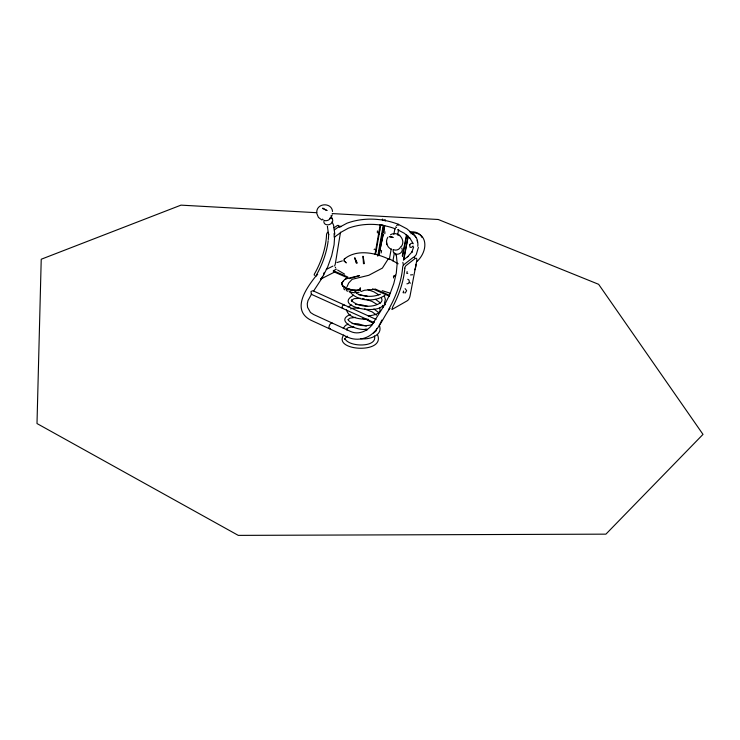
<?xml version="1.0" encoding="UTF-8"?>
<svg xmlns="http://www.w3.org/2000/svg" width="740" height="740" viewBox="0 0 740 740"><rect width="100%" height="100%" fill="white"/><g stroke="black" fill="none" stroke-linecap="round" stroke-linejoin="round"><path stroke-width="1.11" d="M412.208 246.882A2.312 1.674 -51.2 0 1 409.914 247.04L409.766 244.838M384.846 304.889L385.346 304.556M376.743 328.458L376.096 330.891L373.506 333.083M348.179 290.959A3.959 1.767 -66.1 0 1 346.486 289.507C346.995 286.343 342.481 287.546 341.88 284.197C341.473 280.738 341.75 286.944 341.714 282.837M379.13 233.562L378.899 234.164L379.305 231.49M379.241 253.348L380.018 249.204L380.009 249.741M320.633 278.897L321.9 278.286L327.617 267.103L331.659 255.874L334.082 244.811L334.647 236.393M360.195 288.045L360.436 290.728L359.945 290.274C347.264 290.922 360.537 291.791 360.288 287.953M344.905 338.763L345.108 339.401L344.858 338.661C349.585 347.661 378.121 347.319 374.375 335.923M346.486 289.507L346.681 288.165L349.77 289.266M380.055 247.114L380.157 246.087L380.712 246.198L380.212 250.055M403.411 265.244L402.856 262.349M383.144 232.156C383.977 227.282 381.831 235.94 382.663 234.293M340.511 232.166L335.368 263.588A3.82 1.767 -66.4 0 1 334.591 265.882M352.296 289.867L358.142 290.089L358.095 290.579M341.788 284.419C344.017 289.229 350.714 290.404 355.293 290.385M374.976 254.412L380.184 224.849L382.423 225.154M375.532 254.532L380.795 224.821M321.918 278.249L322.076 277.084M377.742 256.17L383.237 225.321L383.792 225.432L378.501 255.143M379.944 250.166L379.454 252.553M391.83 249.5C386.946 247.817 384.967 241.425 387.871 237.216M389.37 259.157L391.201 249.038M393.846 234.423L394.873 228.799M392.912 260.906L394.346 253.043M397.63 235.061L398.657 229.446M402.292 255.994L406.528 234.848M402.606 256.243L406.834 235.098M403.522 259.564L408.184 236.171M403.827 259.814L408.175 236.458L406.204 234.885M322.242 277.768A3.108 0.601 29.8 0 0 322.178 277.546L322.057 277.287M375.781 251.36L376.244 249.232M381.868 320.041L379.777 324.351M316.739 211.973C316.998 202.723 331.825 202.316 332.547 211.511M349.373 289.164L352.305 289.812M342.37 260.868L336.95 262.571M379.555 230.454L379.842 229.751M332.269 214.813L331.354 216.913M384.088 305.685L374.005 321.687L374.125 322.594L311.318 294.289L311.004 291.468L312.9 290.718L376.059 319.393M341.649 283.068L343.73 280.664M377.4 230.899L377.382 232.897M413.642 246.947L411.782 252.377L412.069 251.878L407.527 256.836L407.916 256.475L403.393 260.036M343.258 328.375L345.469 325.415L348.429 324.101M347.023 286.741L348.697 282.995L352.147 279.304L368.77 275.298L382.404 268.084L388.296 258.815L389.231 258.741L398.185 263.801M348.272 319.412L348.447 320.401C353.267 325.202 364.062 326.941 372.174 324.666M323.399 275.456L324.101 272.644M384.809 233.766L384.93 231.759M401.376 246.448C406.353 239.751 397.546 230.149 390.47 234.811M384.624 304.825L389.814 294.4L393.8 283.522L396.27 273.217L397.167 263.588L396.381 255.448L396.529 256.096L395.428 253.348M341.575 283.272L342.13 282.541M384.384 303.502L385.401 299.376L384.347 296.055M343.601 280.728L342.62 282.014M396.538 225.783L398.166 224.238L406.824 228.79L413.142 234.145M330.743 217.588L330.225 218.531A4.56 3.645 -22.8 0 1 324.055 220.372M317.293 275.021L317.654 274.42M389.545 308.904C382.043 319.042 377.807 333.879 364.496 338.078C359.27 339.734 353.572 339.632 348.494 337.523L310.846 320.18C290.524 309.69 306.98 287.333 316.285 275.567M374.005 321.687C370.287 329.651 359.733 335.673 350.686 331.52L313.64 314.537L310.495 312.511L307.562 307.331L307.257 303.844L307.97 300.597L311.67 293.928M313.677 290.922L321.558 278.814M322.178 277.546L321.928 277.824A3.099 2.387 63.1 0 1 320.614 279.147M374.107 249.657L374.588 249.066M381.165 252.951L381.59 250.508M348.022 319.745L349.9 318.154L355.598 317.34M413.836 257.511L416.213 254.708L418.387 247.41M344.137 261.072L346.283 262.95M345.589 262.228L345.922 262.367M404.132 292.772L403.087 292.726L403.624 291.209A1.276 0.555 10.7 0 1 403.374 291.079M383.043 305.195C377.631 315.092 333.009 306.332 353.526 295.288M384.976 295.288C375.088 302.244 357.494 301.716 349.918 291.717M343.702 335.026C332.362 351.121 386.354 354.368 377.382 334.452M347.874 306.943L351.704 304.982M344.646 258.769C357.531 248.52 376.771 253.145 389.749 259.601M344.007 259.259L344.831 258.621M344.082 280.09L346.413 278.342M334.267 229.955L339.114 226.57A3.82 1.785 -67.1 0 1 340.89 226.773M333.971 227.837L337.07 225.709A3.811 1.785 -67.1 0 1 338.976 226.218M407.768 273.439L406.723 273.365L407.268 271.83A1.286 0.546 10.6 0 1 407.019 271.7M389.721 308.386L388.639 309.024M350.742 309.024L351.704 308.478M393.495 276.704L395.576 275.539M339.207 227.374L347.032 223.184C363.46 217.199 381.923 218.078 398.166 224.238L398.666 225.173M321.604 278.656L334.499 272.098M347.763 277.916L333.379 271.599L333.398 270.692L336.349 269.203M326.248 269.434L332.945 266.086M405.178 293.022L406.667 290.672L405.095 288.618M393.412 276.15L395.53 275.169M412.652 274.753L410.534 274.929M389.943 308.552L389.582 307.794L390.609 305.805A49.784 21.497 -66.3 0 0 402.514 268.87L402.634 267.269A2.091 0.879 -66.9 0 1 403.938 264.596L412.865 257.659A3.922 1.637 -67.1 0 1 414.52 257.788M380.508 294.196C372.646 297.517 363.793 296.832 356.449 293.318M330.392 328.615L329.226 328.588C328.421 326.571 329.809 323.325 332.038 322.973L332.547 323.574M360.972 291.579L364.478 290.246L373.145 289.479M349.289 278.629L359.538 275.622L348.115 278.286M342.907 308.229C340.807 308.469 343.055 303.437 344.294 305.111M344.905 279.368L347.143 278.591M350.214 314.537C333.666 321.456 359.733 331.705 366.763 329.05M359.113 292.282L354.34 292.726L349.391 291.893M352.684 308.247L358.928 307.905M358.151 290.339L359.113 290.182M368.252 315.915C373.238 315.268 378.75 314.426 380.092 310.652L379.611 307.433M368.539 319.329C361.046 319.273 348.29 318.533 346.431 309.542M353.84 326.839L348.42 327.579L346.718 328.764L346.949 330.123M352.092 323.528L357.947 323.815L366.383 326.127M355.385 304.454L361.268 304.778L367.632 306.341M406.898 283.827C409.488 284.123 410.321 279.97 407.786 279.257M360.584 338.68C368.428 340.002 383.801 335.71 379.195 325.091M317.127 212.732L180.995 205.137L41.227 259.24L37 423.548L238.28 535.381L605.912 534.151L703 434.389L598.641 284.317L438.265 219.493L332.131 213.573M358.817 294.798L367.207 296.093M360.5 298.285L354.164 298.655L351.306 300.459L351.5 299.968L352.036 301.282L351.519 300.56C358.317 307.637 375.356 308.201 381.452 301.772L382.043 300.079L381.461 297.896M362.387 298.516L364.321 298.877M380.184 224.849L383.746 225.58M378.88 234.071L379.435 234.182M378.547 253.191L379.102 253.302M378.538 253.422L379.093 253.543M382.182 290.644L390.008 293.151M352.221 290.293L346.57 288.637L342.666 286.065M409.396 282.652L410.543 283.124M367.993 289.719L373.848 291.828L378.76 294.788M366.291 299.367L372.183 301.495L376.91 304.371M364.617 308.959L372.257 311.956L376.493 315.147M362.924 318.468L364.894 319.07M395.484 228.854C380.48 223.258 363.46 222.694 348.346 228.207L341.677 231.87L334.184 237.29L334.129 233.368M366.855 319.782L373.478 323.491M365.135 329.245L367.04 330.059M333.398 270.692L347.846 277.028M374.903 288.896L389.675 295.38M372.608 288.822L389.416 296.204M321.863 219.993L318.44 217.394L316.84 213.61M397.491 229.696L404.345 233.294L409.793 238.021M375.541 299.358L380.526 303.03M397.426 234.154L398.222 234.608M398.842 234.959L399.804 235.496M331.206 217.902L331.64 218.171A4.542 3.635 -22.8 0 1 332.473 221.722L331.964 222.666A4.542 3.635 -22.8 0 1 325.813 224.498L324.953 223.97A4.542 3.635 -22.8 0 1 323.898 221.399M344.193 261.091L344.905 261.535M337.616 270.045L344.618 274.133M373.904 308.987L378.667 312.567M409.599 231.777L409.914 232.018A19.111 13.847 -51 0 1 422.087 237.521M411.042 233.822A3.099 2.257 -51.6 0 0 411.264 233.091L411.579 233.34A19.323 14.032 -50.9 0 1 417.795 246.364M343.582 288.72L345.016 289.904M409.498 237.623L412.901 243.071M357.235 263.07L354.738 257.714L356.199 262.968M335.664 267.926L335.303 267.131M332.057 221.695L333.583 225.275L334.795 234.09M356.68 263.042L355.052 258.556M382.682 305.888L383.255 307.22M330.974 215.793L332.269 218.892M327.561 227.004L327.394 226.412L328.532 234.469M364.45 263.671L362.989 256.216L363.488 263.773M386.456 241.407L386.604 242.581M386.668 243.09L386.826 244.32M322.122 277.879A3.108 0.601 29.8 0 1 321.826 277.879M343.776 260.101A1.915 1.212 76.5 0 1 344.257 260.091M379.592 253.663A12.765 0.777 -78.3 0 1 379.213 255.633M382.219 219.577A18.935 1.203 -78.4 0 1 382.784 220.566M384.652 220.076A18.935 1.165 -78.4 0 1 385.189 221.056M384.68 225.515A18.935 1.165 -78.4 0 1 383.746 231.222M383.228 233.997A18.935 1.165 -78.4 0 1 380.416 247.132A11.692 0.722 -78.3 0 1 380.194 248.612M384.55 225.552A19.157 1.184 -78.4 0 1 383.524 232.258M383.033 234.931A19.157 1.184 -78.4 0 1 380.712 246.198M382.478 234.821A19.157 1.193 -78.4 0 1 382.127 236.671M327.802 232.203A2.035 0.962 -67 0 0 326.516 234.802L326.451 236.384A48.387 23.412 -66.3 0 1 315.286 272.486L314.491 273.865A1.036 0.49 -66.1 0 0 314.232 274.919A1.036 0.49 -66.1 0 0 314.694 275.188M316.35 276.039A1.036 0.49 -66.1 0 1 316.526 274.771L317.321 273.393A48.424 23.356 -66.3 0 0 328.181 240.713M328.31 239.547A48.424 23.356 -66.3 0 0 328.505 237.263L328.569 235.681A2.035 0.962 -67 0 1 328.976 234.201M323.186 219.845A4.56 3.645 -22.8 0 1 322.557 219.114M393.56 277.509A53.243 7.724 -83.9 0 1 393.606 277.981M411.264 233.091A19.138 13.847 -51 0 1 424.621 242.11A19.138 13.847 -51 0 1 416.5 261.951M413.133 234.21A19.314 14.032 -50.9 0 1 415.982 237.494M417.12 240.324A19.314 14.032 -50.9 0 1 417.434 241.897M415.973 264.282A11.822 8.501 -50.4 0 1 414.798 269.795M413.003 245.985A2.312 1.674 -51.2 0 1 412.643 246.475M409.775 244.829A2.312 1.674 -51.2 0 1 411.486 243.312A2.312 1.674 -51.2 0 1 413.151 243.802M400.618 246.781A4.68 3.829 -20 0 1 393.828 249.787M401.7 247.983A4.662 3.82 -20 0 1 401.274 252.34A4.662 3.82 -20 0 1 396.427 254.181L395.336 253.894A4.662 3.82 -20 0 1 393.31 249.695M396.603 227.531A1.924 0.768 10.3 0 1 395.493 226.977M347.356 336.2A1.684 1.425 59.4 0 1 345.58 337.144M404.808 268.195L404.688 269.804A49.821 21.442 -66.3 0 1 392.755 306.758L391.895 309.561L407.305 300.745A3.922 1.619 -66.4 0 0 410.016 296.111L416.75 260.739A3.922 1.628 -67 0 0 415.029 258.575L406.121 265.521A2.1 0.879 -66.9 0 0 404.808 268.195M355.163 291.005L355.718 291.051L355.163 291.005M326.895 210.493L322.807 208.079L322.566 208.513L326.895 210.493M393.005 237.374L389.37 236.633L393.005 237.374M330.253 217.921A3.682 1.341 35.9 0 0 330.225 218.531A3.7 1.573 28.8 0 1 330.262 217.902"/></g></svg>
